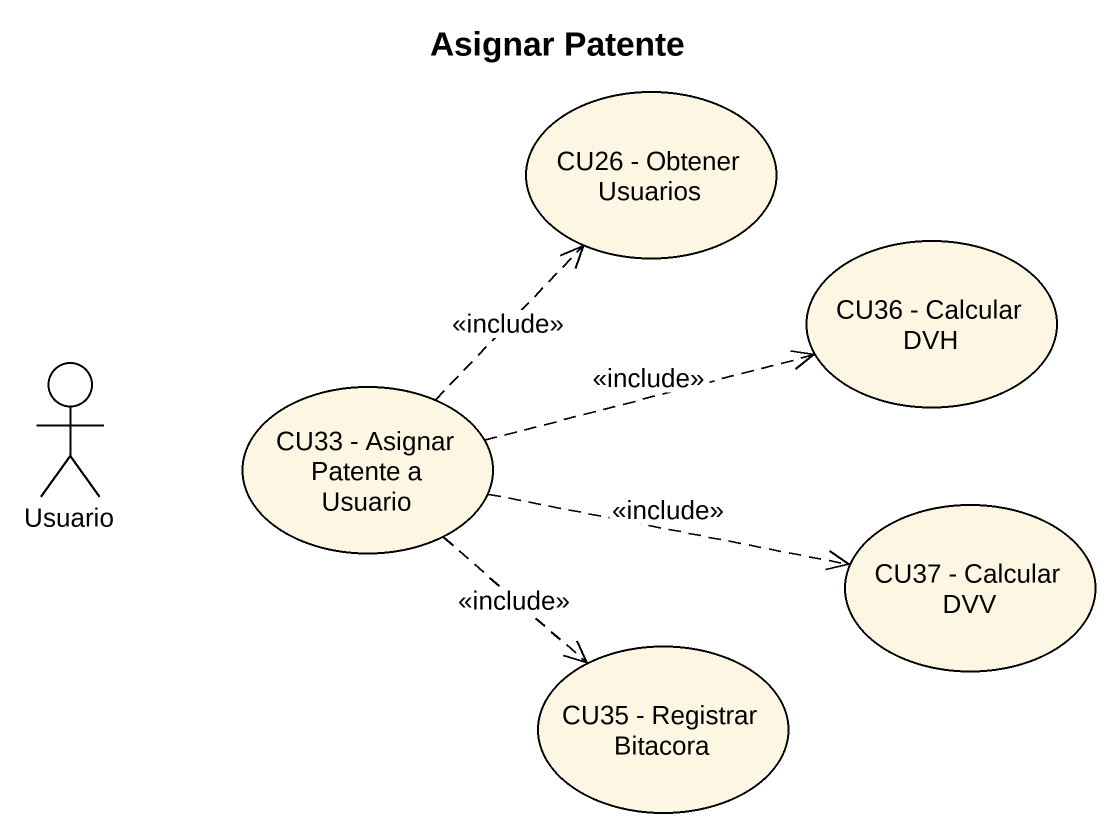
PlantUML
@startuml
title Asignar Patente
usecase "CU26 - Obtener Usuarios" as CU26_Obtener_Usuarios
usecase "CU36 - Calcular DVH" as CU36_Calcular_DVH
actor Usuario
usecase "CU33 - Asignar Patente a Usuario" as CU33_Asignar_Patente_a
usecase "CU37 - Calcular DVV" as CU37_Calcular_DVV
usecase "CU35 - Registrar Bitacora" as CU35_Registrar_Bitacora
CU33_Asignar_Patente_a .up.> CU26_Obtener_Usuarios : <<include>>
CU33_Asignar_Patente_a .right.> CU36_Calcular_DVH : <<include>>
CU33_Asignar_Patente_a .right.> CU37_Calcular_DVV : <<include>>
CU33_Asignar_Patente_a ..> CU35_Registrar_Bitacora : <<include>>
@enduml
